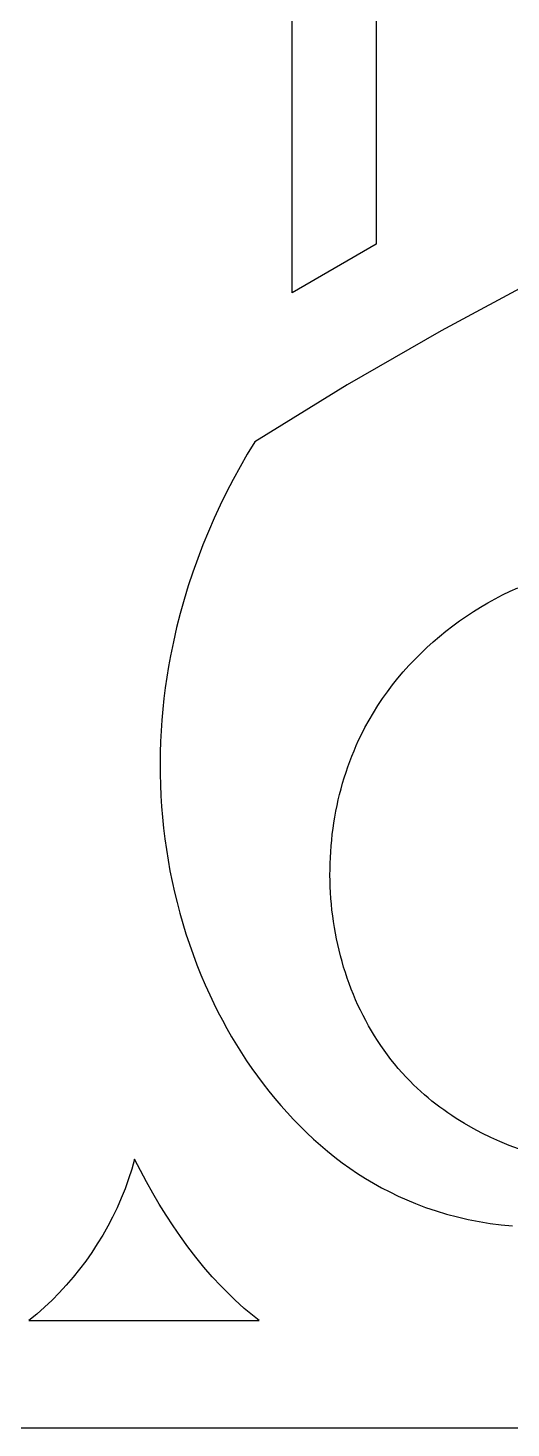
# Model space of a CAD drawing. Header units: millimetres. Extents: x 215 to 1844, y 1465 to 2065.
# Drawn here: x 538.8 to 644.9, y 1464.8 to 1772.4 of the extents above; entities that cross this region are included whole.
import ezdxf

# ---------------------------------------------------------------- set-up
doc = ezdxf.new("R2010")
doc.units = ezdxf.units.MM
doc.layers.add('Layer 01', color=12, linetype='Continuous', true_color=0xde0000)

msp = doc.modelspace()

# ---------------------------------------------------------------- linework, layer by layer
at = {"layer": 'Layer 01'}
for p, q in [((596.82, 1714.2), (596.82, 2041.2)), ((615.29, 2041.2), (615.29, 1724.9)), ((615.29, 1724.9), (596.82, 1714.2)), ((650.65, 1717.2), (629.62, 1705.89)), ((629.62, 1705.89), (608.94, 1693.96)), ((608.94, 1693.96), (588.63, 1681.43)), ((588.63, 1681.43), (586.99, 1678.73)), ((586.99, 1678.73), (585.42, 1675.98)), ((585.42, 1675.98), (583.9, 1673.21)), ((583.9, 1673.21), (582.44, 1670.39)), ((581.04, 1667.54), (579.71, 1664.66)), ((582.44, 1670.39), (581.04, 1667.54)), ((579.71, 1664.66), (578.44, 1661.75)), ((578.44, 1661.75), (577.23, 1658.82)), ((577.23, 1658.82), (576.1, 1655.85)), ((576.1, 1655.85), (575.03, 1652.85)), ((575.03, 1652.85), (574.02, 1649.83)), ((574.02, 1649.83), (573.09, 1646.79)), ((644.76, 1648.65), (646.43, 1649.41)), ((573.09, 1646.79), (572.24, 1643.73)), ((638.26, 1645.16), (639.85, 1646.09)), ((639.85, 1646.09), (641.47, 1646.99)), ((641.47, 1646.99), (643.1, 1647.84)), ((643.1, 1647.84), (644.76, 1648.65)), ((572.24, 1643.73), (571.45, 1640.64)), ((633.61, 1642.11), (635.14, 1643.16)), ((635.14, 1643.16), (636.68, 1644.18)), ((636.68, 1644.18), (638.26, 1645.16)), ((571.45, 1640.64), (570.74, 1637.53)), ((629.21, 1638.71), (630.65, 1639.88)), ((630.65, 1639.88), (632.12, 1641.01)), ((632.12, 1641.01), (633.61, 1642.11)), ((570.74, 1637.53), (570.11, 1634.41)), ((626.43, 1636.25), (627.81, 1637.5)), ((627.81, 1637.5), (629.21, 1638.71)), ((570.11, 1634.41), (569.68, 1632.08)), ((622.51, 1632.3), (623.78, 1633.66)), ((623.78, 1633.66), (625.09, 1634.97)), ((625.09, 1634.97), (626.43, 1636.25)), ((569.68, 1632.08), (569.31, 1629.74)), ((620.07, 1629.5), (621.27, 1630.92)), ((621.27, 1630.92), (622.51, 1632.3)), ((569.31, 1629.74), (568.97, 1627.4)), ((617.79, 1626.56), (618.91, 1628.05)), ((618.91, 1628.05), (620.07, 1629.5)), ((568.68, 1625.04), (568.43, 1622.69)), ((568.97, 1627.4), (568.68, 1625.04)), ((615.68, 1623.5), (616.72, 1625.05)), ((616.72, 1625.05), (617.79, 1626.56)), ((568.43, 1622.69), (568.22, 1620.32)), ((613.75, 1620.31), (614.69, 1621.92)), ((614.69, 1621.92), (615.68, 1623.5)), ((568.22, 1620.32), (568.06, 1617.95)), ((612, 1617.01), (612.85, 1618.67)), ((612.85, 1618.67), (613.75, 1620.31)), ((567.94, 1615.58), (567.87, 1613.21)), ((568.06, 1617.95), (567.94, 1615.58)), ((610.94, 1614.73), (611.46, 1615.88)), ((611.46, 1615.88), (612, 1617.01)), ((567.87, 1613.21), (567.84, 1610.84)), ((609.52, 1611.24), (609.97, 1612.42)), ((609.97, 1612.42), (610.45, 1613.58)), ((610.45, 1613.58), (610.94, 1614.73)), ((567.84, 1610.84), (567.85, 1608.46)), ((608.69, 1608.86), (609.09, 1610.06)), ((609.09, 1610.06), (609.52, 1611.24)), ((567.85, 1608.46), (567.91, 1606.09)), ((567.91, 1606.09), (568.01, 1603.71)), ((607.6, 1605.22), (607.94, 1606.45)), ((607.94, 1606.45), (608.3, 1607.66)), ((608.3, 1607.66), (608.69, 1608.86)), ((568.01, 1603.71), (568.16, 1601.34)), ((606.98, 1602.76), (607.28, 1604)), ((607.28, 1604), (607.6, 1605.22)), ((568.16, 1601.34), (568.35, 1598.97)), ((606.22, 1599.02), (606.45, 1600.27)), ((606.45, 1600.27), (606.71, 1601.52)), ((606.71, 1601.52), (606.98, 1602.76)), ((568.35, 1598.97), (568.59, 1596.6)), ((605.83, 1596.49), (606.02, 1597.76)), ((606.02, 1597.76), (606.22, 1599.02)), ((568.59, 1596.6), (568.87, 1594.24)), ((568.87, 1594.24), (569.2, 1591.88)), ((605.41, 1592.68), (605.53, 1593.95)), ((605.53, 1593.95), (605.67, 1595.22)), ((605.67, 1595.22), (605.83, 1596.49)), ((569.2, 1591.88), (569.58, 1589.53)), ((605.24, 1590.12), (605.32, 1591.4)), ((605.32, 1591.4), (605.41, 1592.68)), ((569.58, 1589.53), (570, 1587.19)), ((605.16, 1586.27), (605.17, 1587.55)), ((605.17, 1587.55), (605.19, 1588.84)), ((605.19, 1588.84), (605.24, 1590.12)), ((570, 1587.19), (570.47, 1584.85)), ((570.47, 1584.85), (570.99, 1582.53)), ((605.18, 1584.99), (605.16, 1586.27)), ((605.22, 1583.7), (605.18, 1584.99)), ((570.99, 1582.53), (571.55, 1580.21)), ((605.28, 1582.42), (605.22, 1583.7)), ((605.37, 1581.14), (605.28, 1582.42)), ((571.55, 1580.21), (572.16, 1577.9)), ((605.47, 1579.86), (605.37, 1581.14)), ((605.6, 1578.58), (605.47, 1579.86)), ((605.76, 1577.31), (605.6, 1578.58)), ((572.16, 1577.9), (572.81, 1575.61)), ((572.81, 1575.61), (573.51, 1573.32)), ((605.93, 1576.04), (605.76, 1577.31)), ((606.13, 1574.77), (605.93, 1576.04)), ((573.51, 1573.32), (574.26, 1571.05)), ((606.35, 1573.5), (606.13, 1574.77)), ((606.6, 1572.25), (606.35, 1573.5)), ((606.86, 1570.99), (606.6, 1572.25)), ((574.26, 1571.05), (575.06, 1568.8)), ((607.15, 1569.74), (606.86, 1570.99)), ((607.47, 1568.5), (607.15, 1569.74)), ((575.06, 1568.8), (575.91, 1566.56)), ((575.91, 1566.56), (576.8, 1564.33)), ((607.8, 1567.27), (607.47, 1568.5)), ((608.16, 1566.04), (607.8, 1567.27)), ((608.54, 1564.82), (608.16, 1566.04)), ((576.8, 1564.33), (577.74, 1562.12)), ((608.94, 1563.61), (608.54, 1564.82)), ((609.37, 1562.41), (608.94, 1563.61)), ((577.74, 1562.12), (578.73, 1559.93)), ((578.73, 1559.93), (579.62, 1558.06)), ((609.82, 1561.21), (609.37, 1562.41)), ((610.3, 1560.03), (609.82, 1561.21)), ((610.79, 1558.85), (610.3, 1560.03)), ((579.62, 1558.06), (580.55, 1556.21)), ((611.31, 1557.69), (610.79, 1558.85)), ((611.85, 1556.54), (611.31, 1557.69)), ((580.55, 1556.21), (581.51, 1554.37)), ((581.51, 1554.37), (582.5, 1552.55)), ((612.42, 1555.4), (611.85, 1556.54)), ((613.01, 1554.27), (612.42, 1555.4)), ((613.62, 1553.16), (613.01, 1554.27)), ((582.5, 1552.55), (583.53, 1550.75)), ((583.53, 1550.75), (584.6, 1548.97)), ((614.25, 1552.05), (613.62, 1553.16)), ((614.91, 1550.96), (614.25, 1552.05)), ((615.59, 1549.89), (614.91, 1550.96)), ((584.6, 1548.97), (585.7, 1547.21)), ((616.3, 1548.83), (615.59, 1549.89)), ((617.03, 1547.79), (616.3, 1548.83)), ((617.78, 1546.76), (617.03, 1547.79)), ((585.7, 1547.21), (586.83, 1545.47)), ((586.83, 1545.47), (588, 1543.76)), ((618.55, 1545.74), (617.78, 1546.76)), ((619.35, 1544.75), (618.55, 1545.74)), ((620.17, 1543.77), (619.35, 1544.75)), ((588, 1543.76), (589.21, 1542.07)), ((589.21, 1542.07), (590.44, 1540.41)), ((621.02, 1542.81), (620.17, 1543.77)), ((621.88, 1541.87), (621.02, 1542.81)), ((622.77, 1540.94), (621.88, 1541.87)), ((590.44, 1540.41), (591.72, 1538.78)), ((591.72, 1538.78), (593.02, 1537.18)), ((623.54, 1540.19), (622.77, 1540.94)), ((624.31, 1539.44), (623.54, 1540.19)), ((625.1, 1538.71), (624.31, 1539.44)), ((625.91, 1538), (625.1, 1538.71)), ((593.02, 1537.18), (594.36, 1535.61)), ((594.36, 1535.61), (595.73, 1534.07)), ((626.73, 1537.3), (625.91, 1538)), ((627.57, 1536.61), (626.73, 1537.3)), ((628.42, 1535.94), (627.57, 1536.61)), ((629.28, 1535.28), (628.42, 1535.94)), ((630.16, 1534.64), (629.28, 1535.28)), ((595.73, 1534.07), (597.13, 1532.56)), ((597.13, 1532.56), (598.57, 1531.09)), ((631.04, 1534.01), (630.16, 1534.64)), ((631.94, 1533.4), (631.04, 1534.01)), ((632.85, 1532.8), (631.94, 1533.4)), ((634.71, 1531.65), (632.85, 1532.8)), ((598.57, 1531.09), (600.04, 1529.65)), ((600.04, 1529.65), (601.54, 1528.25)), ((636.6, 1530.56), (634.71, 1531.65)), ((638.54, 1529.54), (636.6, 1530.56)), ((640.5, 1528.58), (638.54, 1529.54)), ((601.54, 1528.25), (603.07, 1526.89)), ((603.07, 1526.89), (604.64, 1525.57)), ((642.5, 1527.69), (640.5, 1528.58)), ((644.53, 1526.87), (642.5, 1527.69)), ((646.57, 1526.12), (644.53, 1526.87)), ((562.23, 1523.82), (561.6, 1521.64)), ((563.51, 1521.33), (562.23, 1523.82)), ((604.64, 1525.57), (606.24, 1524.29)), ((606.24, 1524.29), (607.87, 1523.06)), ((607.87, 1523.06), (609.53, 1521.87)), ((561.6, 1521.64), (560.89, 1519.48)), ((564.84, 1518.85), (563.51, 1521.33)), ((609.53, 1521.87), (611.22, 1520.72)), ((611.22, 1520.72), (612.94, 1519.62)), ((560.12, 1517.35), (559.27, 1515.25)), ((560.89, 1519.48), (560.12, 1517.35)), ((566.22, 1516.39), (564.84, 1518.85)), ((612.94, 1519.62), (614.7, 1518.57)), ((614.7, 1518.57), (616.48, 1517.57)), ((616.48, 1517.57), (618.3, 1516.62)), ((559.27, 1515.25), (558.36, 1513.17)), ((567.65, 1513.95), (566.22, 1516.39)), ((569.14, 1511.55), (567.65, 1513.95)), ((618.3, 1516.62), (620.14, 1515.72)), ((620.14, 1515.72), (622.02, 1514.87)), ((622.02, 1514.87), (623.92, 1514.08)), ((623.92, 1514.08), (625.04, 1513.65)), ((625.04, 1513.65), (626.18, 1513.23)), ((557.38, 1511.12), (556.33, 1509.11)), ((558.36, 1513.17), (557.38, 1511.12)), ((570.68, 1509.18), (569.14, 1511.55)), ((626.18, 1513.23), (628.47, 1512.46)), ((628.47, 1512.46), (630.79, 1511.76)), ((630.79, 1511.76), (633.15, 1511.13)), ((633.15, 1511.13), (635.53, 1510.59)), ((635.53, 1510.59), (637.94, 1510.12)), ((556.33, 1509.11), (555.21, 1507.13)), ((572.28, 1506.84), (570.68, 1509.18)), ((637.94, 1510.12), (640.36, 1509.72)), ((640.36, 1509.72), (642.81, 1509.41)), ((642.81, 1509.41), (645.27, 1509.17)), ((554.03, 1505.2), (552.79, 1503.3)), ((555.21, 1507.13), (554.03, 1505.2)), ((573.94, 1504.56), (572.28, 1506.84)), ((575.67, 1502.31), (573.94, 1504.56)), ((551.48, 1501.44), (550.12, 1499.63)), ((552.79, 1503.3), (551.48, 1501.44)), ((577.45, 1500.13), (575.67, 1502.31)), ((550.12, 1499.63), (548.69, 1497.87)), ((579.3, 1497.99), (577.45, 1500.13)), ((547.21, 1496.15), (545.67, 1494.48)), ((548.69, 1497.87), (547.21, 1496.15)), ((581.22, 1495.92), (579.3, 1497.99)), ((583.2, 1493.92), (581.22, 1495.92)), ((544.08, 1492.87), (542.43, 1491.31)), ((545.67, 1494.48), (544.08, 1492.87)), ((584.22, 1492.94), (583.2, 1493.92)), ((585.25, 1491.99), (584.22, 1492.94)), ((540.73, 1489.8), (538.99, 1488.35)), ((542.43, 1491.31), (540.73, 1489.8)), ((586.31, 1491.05), (585.25, 1491.99)), ((587.38, 1490.13), (586.31, 1491.05)), ((588.47, 1489.23), (587.38, 1490.13)), ((589.57, 1488.35), (588.47, 1489.23)), ((538.99, 1488.35), (589.57, 1488.35)), ((215.34, 1464.76), (1844.41, 1464.76))]:
    msp.add_line(p, q, dxfattribs=at)

doc.saveas('drawing.dxf')
